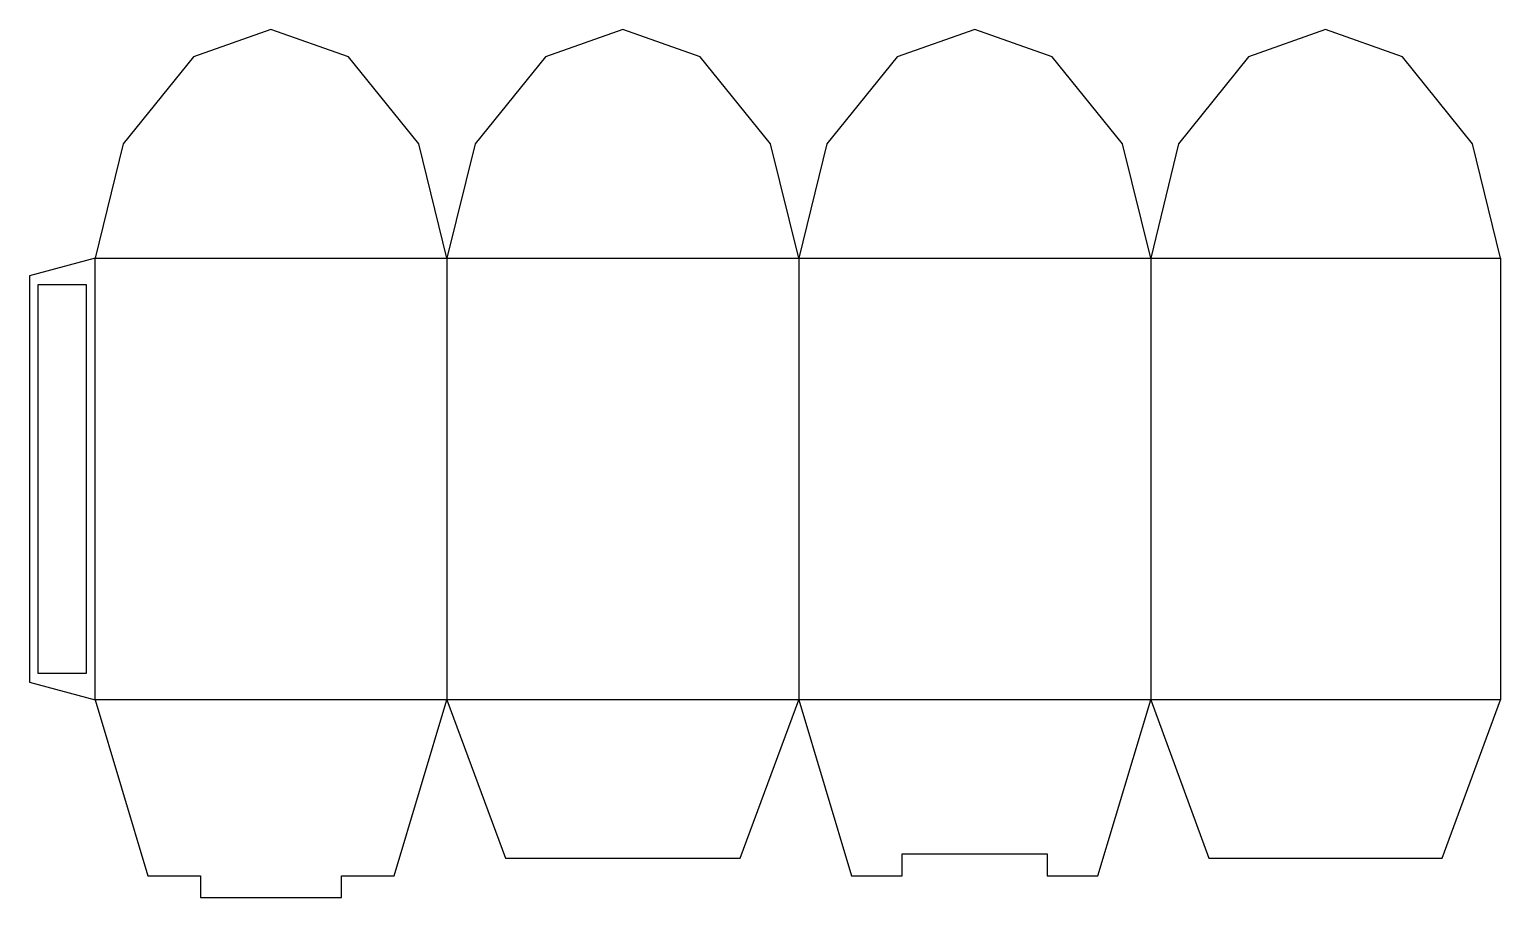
# Model space of a CAD drawing. Header units: millimetres. Extents: x 0 to 336, y 0 to 198.
import ezdxf

# ---------------------------------------------------------------- set-up
doc = ezdxf.new("R2010")
doc.units = ezdxf.units.MM
for name, color, linetype in [('CREASE', 5, 'CONTINUOUS'), ('CUT', 1, 'CONTINUOUS'), ('GLUE', 2, 'CONTINUOUS')]:
    doc.layers.add(name, color=color, linetype=linetype)

msp = doc.modelspace()

# ---------------------------------------------------------------- linework, layer by layer
at = {"layer": 'CREASE'}
for p, q in [((15, 45.225), (15, 146.125)), ((15, 146.125), (95.45, 146.125)), ((95.45, 146.125), (95.45, 45.225)), ((95.45, 146.125), (175.9, 146.125)), ((175.9, 146.125), (175.9, 45.225)), ((175.9, 146.125), (256.35, 146.125)), ((256.35, 146.125), (256.35, 45.225)), ((256.35, 146.125), (336.35, 146.125)), ((95.45, 45.225), (15, 45.225)), ((175.9, 45.225), (95.45, 45.225)), ((256.35, 45.225), (175.9, 45.225)), ((336.35, 45.225), (256.35, 45.225))]:
    msp.add_line(p, q, dxfattribs=at)
at = {"layer": 'CUT'}
for p, q in [((55.225, 198.418), (37.526, 192.142)), ((72.924, 192.142), (55.225, 198.418)), ((135.675, 198.418), (117.976, 192.142)), ((153.374, 192.142), (135.675, 198.418)), ((216.125, 198.418), (198.426, 192.142)), ((233.824, 192.142), (216.125, 198.418)), ((296.35, 198.418), (278.75, 192.142)), ((313.95, 192.142), (296.35, 198.418)), ((37.526, 192.142), (21.436, 172.271)), ((89.014, 172.271), (72.924, 192.142)), ((117.976, 192.142), (101.886, 172.271)), ((169.464, 172.271), (153.374, 192.142)), ((198.426, 192.142), (182.336, 172.271)), ((249.914, 172.271), (233.824, 192.142)), ((278.75, 192.142), (262.75, 172.271)), ((329.95, 172.271), (313.95, 192.142)), ((21.436, 172.271), (15, 146.125)), ((95.45, 146.125), (89.014, 172.271)), ((101.886, 172.271), (95.45, 146.125)), ((175.9, 146.125), (169.464, 172.271)), ((182.336, 172.271), (175.9, 146.125)), ((256.35, 146.125), (249.914, 172.271)), ((262.75, 172.271), (256.35, 146.125)), ((336.35, 146.125), (329.95, 172.271)), ((15, 146.125), (0, 142.106)), ((336.35, 146.125), (336.35, 45.225)), ((0, 142.106), (0, 49.244)), ((0, 49.244), (15, 45.225)), ((15, 45.225), (27.068, 5)), ((83.383, 5), (95.45, 45.225)), ((95.45, 45.225), (108.858, 9.022)), ((162.492, 9.022), (175.9, 45.225)), ((175.9, 45.225), (187.968, 5)), ((244.283, 5), (256.35, 45.225)), ((256.35, 45.225), (269.683, 9.022)), ((323.017, 9.022), (336.35, 45.225)), ((108.858, 9.022), (162.492, 9.022)), ((199.535, 5), (199.535, 10)), ((199.535, 10), (232.715, 10)), ((232.715, 10), (232.715, 5)), ((269.683, 9.022), (323.017, 9.022)), ((27.068, 5), (39.135, 5)), ((39.135, 5), (39.135, 0)), ((71.315, 0), (71.315, 5)), ((71.315, 5), (83.383, 5)), ((187.968, 5), (199.535, 5)), ((232.715, 5), (244.283, 5)), ((39.135, 0), (71.315, 0))]:
    msp.add_line(p, q, dxfattribs=at)
at = {"layer": 'GLUE'}
for p, q in [((2, 140.106), (13, 140.106)), ((2, 51.244), (2, 140.106)), ((13, 140.106), (13, 51.244)), ((13, 51.244), (2, 51.244))]:
    msp.add_line(p, q, dxfattribs=at)

doc.saveas('drawing.dxf')
